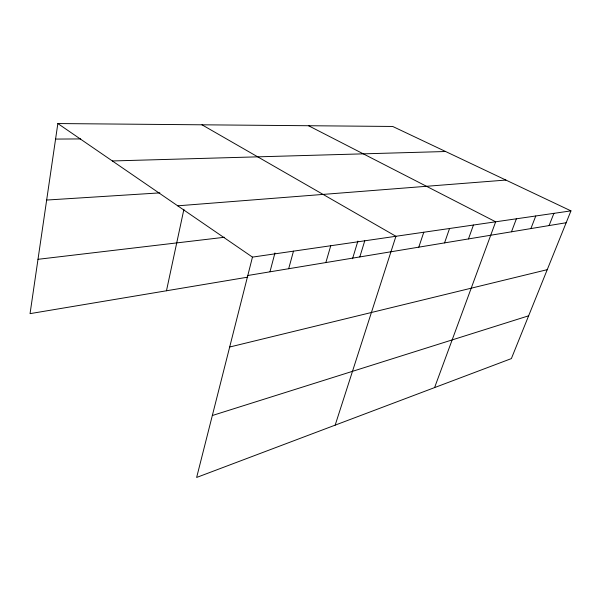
<?xml version="1.0" encoding="UTF-8"?>
<svg xmlns="http://www.w3.org/2000/svg" width="601" height="601" viewBox="0 0 601 601"><rect width="100%" height="100%" fill="white"/><g stroke="black" fill="none" stroke-linecap="round" stroke-linejoin="round"><path stroke-width="0.9" d="M570.95 210.876L252.458 257.108L196.64 477.449L511.376 358.594L570.95 210.876L392.701 126.458L57.846 123.551L30.05 313.639L247.747 277.151M166.477 290.771L183.914 209.283M269.992 271.712L274.95 252.946M288.683 268.722L293.476 251.158M325.855 262.562L330.745 245.749M352.532 258.746L357.895 241.084M359.811 256.935L364.762 240.806M335.17 425.14L395.931 236.283L201.981 124.805M418.792 247.161L423.788 232.241M444.552 242.894L449.548 228.5M468.464 238.928L473.445 225.029M434.583 387.592L495.667 221.807L308.538 125.729M511.481 231.798L516.394 218.794M530.893 228.583L535.769 215.984M549.081 225.57L553.919 213.347M212.333 415.516L528.625 315.81M229.68 347.025L547.233 269.669M247.8 275.498L566.165 222.738M37.991 259.309L224.481 237.267M177.716 205.82L505.884 180.06M46.66 200.05L159.874 192.876M112.357 160.963L445.604 151.512M55.57 139.079L80.669 138.921M57.846 123.551L252.458 257.108"/></g></svg>
